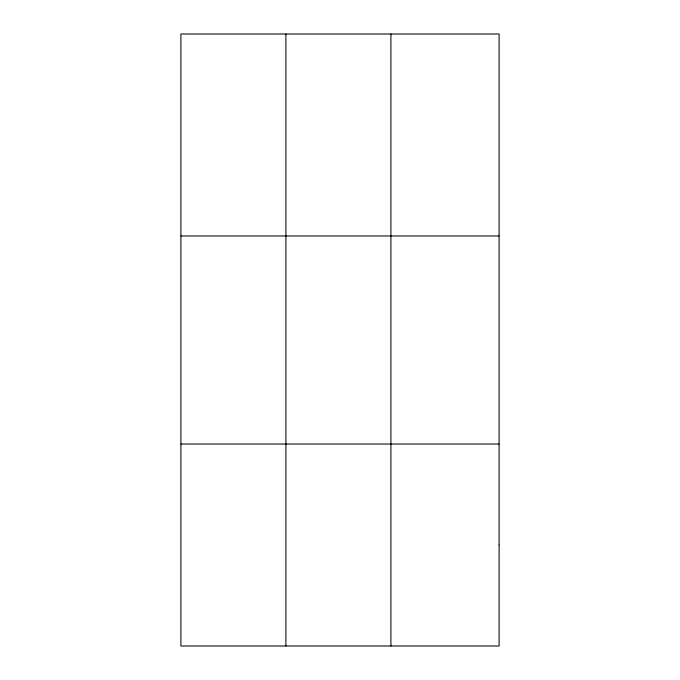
<?xml version="1.0" encoding="UTF-8"?>
<svg xmlns="http://www.w3.org/2000/svg" width="680" height="680" viewBox="0 0 680 680"><rect width="100%" height="100%" fill="white"/><g stroke="black" fill="none" stroke-linecap="round" stroke-linejoin="round"><path stroke-width="1.02" d="M285.906 646L285.906 34M390.915 646L390.915 34M180.906 235.96L499.094 235.96M180.906 444.04L499.094 444.04M499.094 545.02L499.094 646L180.906 646L180.906 34L499.094 34L499.094 545.02"/></g></svg>
